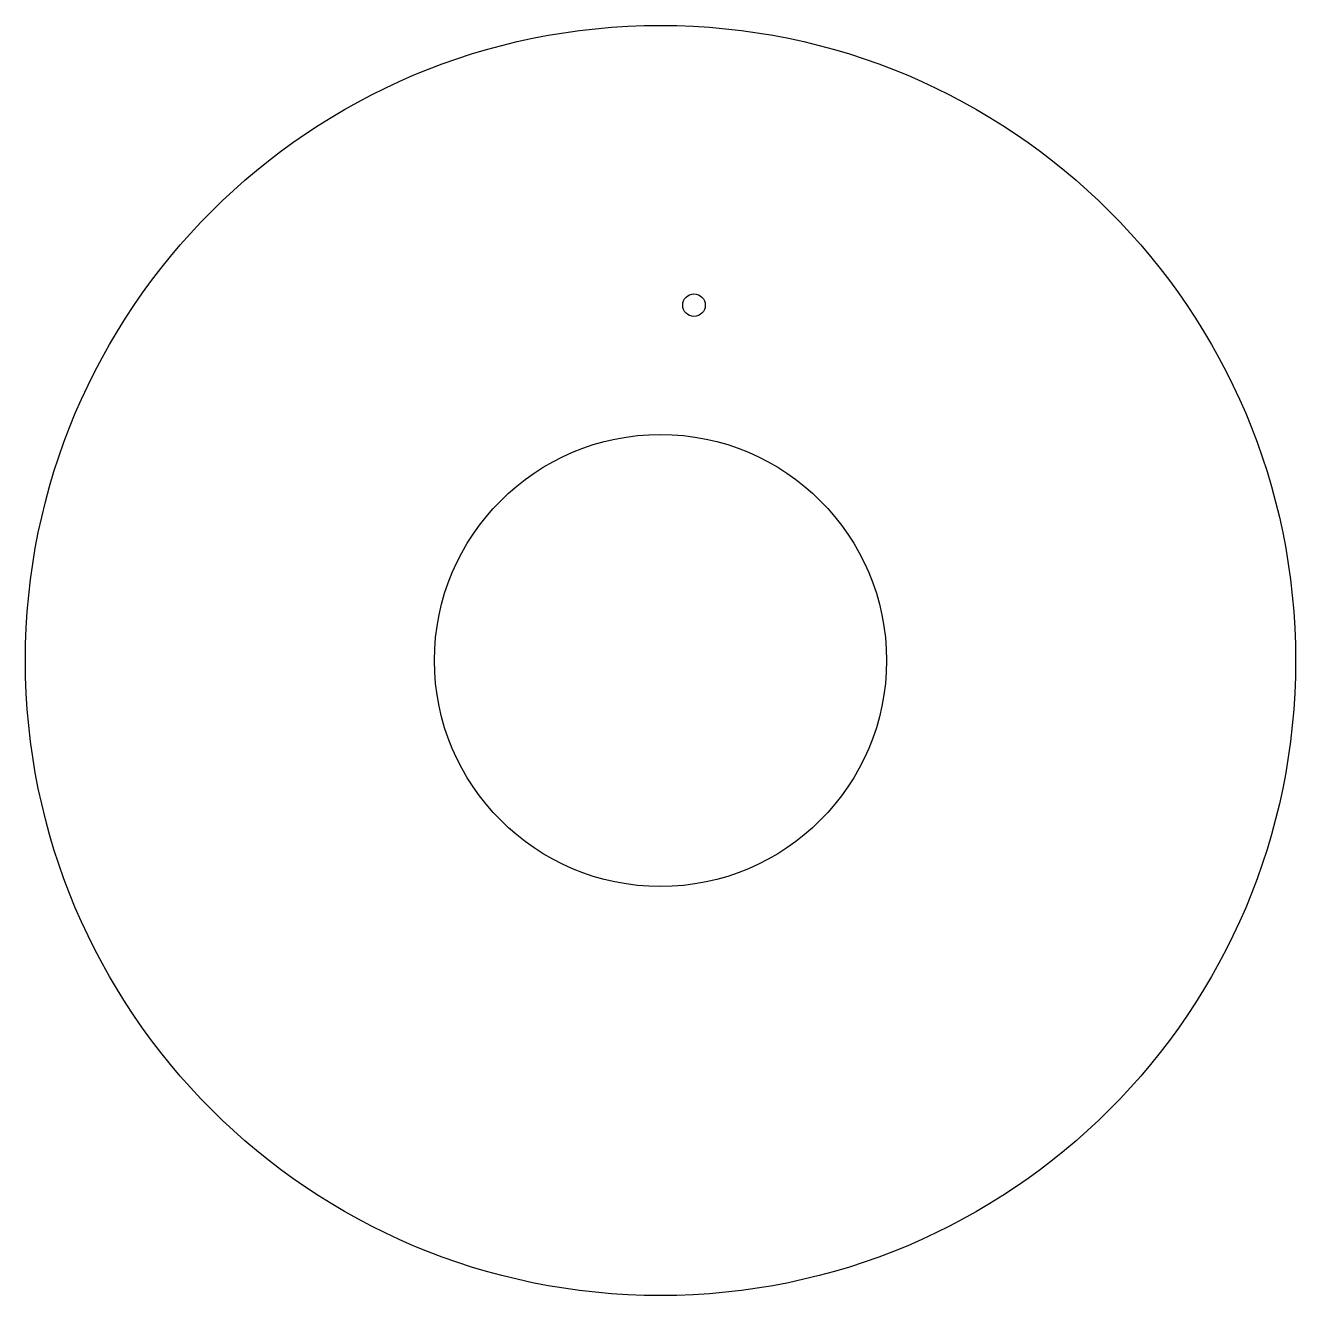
# Model space of a CAD drawing. Header units: millimetres. Extents: x 697 to 1259, y 386 to 948.
import ezdxf

# ---------------------------------------------------------------- set-up
doc = ezdxf.new("R2010")
doc.units = ezdxf.units.MM

msp = doc.modelspace()

# ---------------------------------------------------------------- linework, layer by layer
for centre, radius in [((977.67, 667.36), 281), ((992.49, 824.59), 5), ((977.67, 667.36), 100)]:
    msp.add_circle(centre, radius)

doc.saveas('drawing.dxf')
